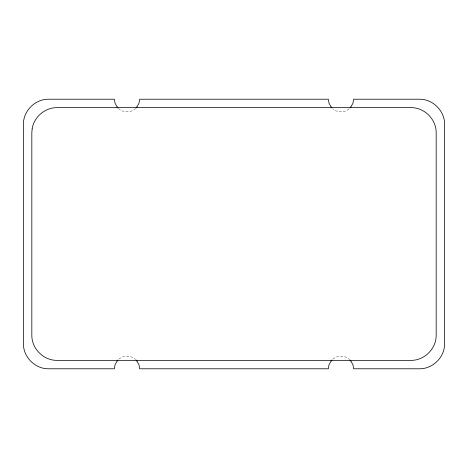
<?xml version="1.0" encoding="UTF-8"?>
<svg xmlns="http://www.w3.org/2000/svg" width="468" height="468" viewBox="0 0 468 468"><rect width="100%" height="100%" fill="white"/><g stroke="black" fill="none" stroke-linecap="round" stroke-linejoin="round"><path stroke-width="0.35" stroke-dasharray="2.34 1.75" d="M135.574 108.512C130.946 112.899 123.084 112.899 118.457 108.512M348.993 108.939C344.565 112.776 337.405 112.776 332.976 108.939M119.007 359.061C123.628 355.036 131.134 355.3 135.574 359.488M332.976 359.061C337.598 355.036 345.103 355.3 349.543 359.488"/><path stroke-width="0.7" d="M136.434 107.64L138.967 103.317L139.651 99.216L328.349 99.216L329.033 103.317L331.566 107.64M117.597 360.36L115.064 364.683L114.379 368.784L48.672 368.784C35.164 369.041 23.143 357.02 23.4 343.512L23.4 124.488C23.143 110.98 35.164 98.959 48.672 99.216L114.379 99.216L115.064 103.317L117.597 107.64M350.403 107.64L352.936 103.317L353.621 99.216L419.328 99.216C432.836 98.959 444.857 110.98 444.6 124.488L444.6 343.512C444.857 357.02 432.836 369.041 419.328 368.784L353.621 368.784L352.936 364.683L350.403 360.36M331.566 360.36L329.033 364.683L328.349 368.784L139.651 368.784L138.967 364.683L136.434 360.36M136.042 108.003L136.989 106.979M117.041 361.021L117.989 359.997M350.011 108.003L350.959 106.979M331.011 361.021L331.958 359.997M331.011 106.979L331.958 108.003M117.041 106.979L117.989 108.003M350.011 359.997L350.959 361.021M136.042 359.997L136.989 361.021M32.134 128.957L31.824 132.912L31.824 335.088C31.567 348.596 43.588 360.617 57.096 360.36L410.904 360.36C424.412 360.617 436.433 348.596 436.176 335.088L436.176 132.912C436.433 119.404 424.412 107.383 410.904 107.64L57.096 107.64C45.016 107.488 33.871 117 32.134 128.957"/></g></svg>
